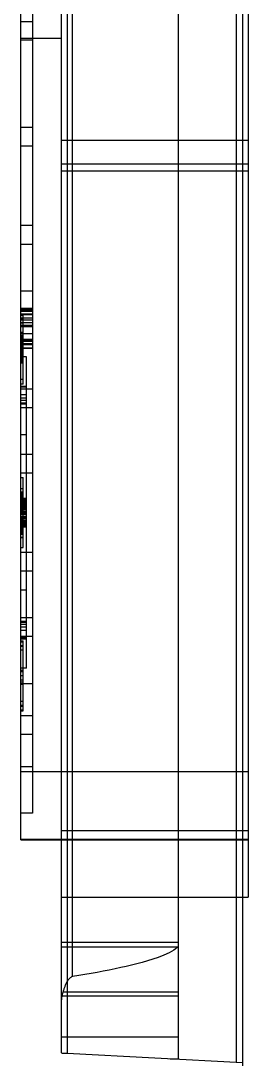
# Model space of a CAD drawing. Extents: x 0 to 233, y 0 to 414.
# Drawn here: x 4.5 to 23.9, y 235.8 to 324.2 of the extents above; entities that cross this region are included whole.
import ezdxf

# ---------------------------------------------------------------- set-up
doc = ezdxf.new("R2010")
doc.units = 0
doc.layers.add('-15N-THT. THIẾT BỊ ĐÓNG MỞ', color=40, linetype='CONTINUOUS')

# ---------------------------------------------------------------- blocks, each defined once
blk = doc.blocks.new('06 - N - SC VSD CHIẾU HÔNG ATV630U75~D11N4')
at = {"layer": '-15N-THT. THIẾT BỊ ĐÓNG MỞ'}
for p, q in [((-225.045, 29.348), (-225.045, 176.703)), ((-215.103, 176.181), (-215.103, 28.827)), ((-209.137, 174.332), (-209.137, 42.622)), ((-224.574, 172.748), (-224.574, 29.323)), ((-224.103, 35.85), (-224.103, 172.75)), ((-210.132, 28.566), (-210.132, 171.658)), ((-209.635, 171.658), (-209.635, -90.995)), ((-228.525, 47.534), (-228.525, 171.444)), ((-227.531, 169.192), (-227.531, 49.786)), ((-228.525, 117.194), (-227.531, 117.194)), ((-225.045, 115.753), (-228.525, 115.753)), ((-227.531, 115.604), (-228.525, 115.604)), ((-228.525, 115.604), (-228.525, 115.604)), ((-227.531, 115.604), (-227.531, 115.604)), ((-228.525, 108.197), (-227.531, 108.197)), ((-209.137, 107.065), (-225.045, 107.065)), ((-228.525, 106.606), (-227.531, 106.606)), ((-225.045, 105.078), (-209.137, 105.078)), ((-225.045, 105.078), (-209.137, 105.078)), ((-225.045, 104.484), (-209.137, 104.484)), ((-228.525, 99.845), (-227.531, 99.845)), ((-228.525, 98.254), (-227.531, 98.254)), ((-228.525, 94.278), (-227.531, 94.278)), ((-228.525, 92.786), (-227.531, 92.786)), ((-228.525, 92.687), (-227.531, 92.687)), ((-228.525, 92.523), (-227.531, 92.523)), ((-227.531, 92.522), (-228.525, 92.522)), ((-227.531, 92.289), (-228.525, 92.289)), ((-228.525, 92.289), (-228.326, 92.289)), ((-227.531, 92.225), (-228.525, 92.225)), ((-228.525, 92.196), (-228.326, 92.196)), ((-228.326, 86.324), (-228.326, 92.289)), ((-227.531, 91.928), (-228.525, 91.928)), ((-228.525, 91.892), (-228.326, 91.892)), ((-228.525, 91.792), (-227.531, 91.792)), ((-228.525, 91.572), (-227.531, 91.572)), ((-228.525, 91.538), (-228.326, 91.538)), ((-228.525, 91.351), (-227.531, 91.351)), ((-228.525, 91.339), (-228.326, 91.339)), ((-227.531, 91.273), (-228.525, 91.273)), ((-227.531, 91.196), (-228.525, 91.196)), ((-228.525, 90.742), (-228.326, 90.742)), ((-228.525, 90.623), (-227.531, 90.623)), ((-228.326, 90.45), (-228.525, 90.45)), ((-228.525, 90.45), (-228.326, 90.45)), ((-228.525, 90.45), (-228.326, 90.45)), ((-228.326, 90.438), (-228.525, 90.438)), ((-228.525, 90.412), (-228.525, 90.412)), ((-228.525, 90.412), (-228.326, 90.412)), ((-228.525, 90.412), (-228.326, 90.412)), ((-228.326, 90.398), (-228.525, 90.398)), ((-228.326, 90.382), (-228.525, 90.382)), ((-228.326, 90.372), (-228.525, 90.372)), ((-228.326, 90.37), (-228.525, 90.37)), ((-228.525, 90.363), (-228.326, 90.363)), ((-228.525, 90.345), (-228.326, 90.345)), ((-228.326, 90.34), (-228.525, 90.34)), ((-228.326, 90.292), (-228.525, 90.292)), ((-228.326, 90.261), (-228.525, 90.261)), ((-228.326, 90.237), (-228.525, 90.237)), ((-228.326, 90.412), (-228.326, 90.412)), ((-228.326, 90.151), (-228.525, 90.151)), ((-228.326, 90.137), (-228.525, 90.137)), ((-228.525, 90.132), (-228.326, 90.132)), ((-228.525, 90.126), (-228.326, 90.126)), ((-227.531, 90.121), (-228.525, 90.121)), ((-228.326, 90.108), (-228.525, 90.108)), ((-228.525, 90.102), (-227.531, 90.102)), ((-228.525, 90.088), (-228.326, 90.088)), ((-228.326, 90.083), (-228.525, 90.083)), ((-228.525, 90.071), (-228.326, 90.071)), ((-228.525, 90.06), (-228.525, 90.06)), ((-228.525, 90.06), (-228.326, 90.06)), ((-228.326, 90.054), (-228.525, 90.054)), ((-228.525, 90.048), (-228.326, 90.048)), ((-228.326, 90.027), (-228.525, 90.027)), ((-227.531, 90.025), (-228.525, 90.025)), ((-228.525, 90.005), (-228.326, 90.005)), ((-227.531, 89.974), (-228.525, 89.974)), ((-228.525, 89.967), (-227.531, 89.967)), ((-228.525, 89.921), (-228.326, 89.921)), ((-228.326, 89.901), (-228.525, 89.901)), ((-228.525, 89.875), (-228.326, 89.875)), ((-228.525, 89.863), (-228.326, 89.863)), ((-228.326, 89.857), (-228.525, 89.857)), ((-228.525, 89.821), (-228.326, 89.821)), ((-228.326, 89.77), (-228.525, 89.77)), ((-228.525, 89.769), (-228.326, 89.769)), ((-228.326, 89.755), (-228.525, 89.755)), ((-228.326, 89.754), (-228.525, 89.754)), ((-228.326, 89.746), (-228.525, 89.746)), ((-227.531, 89.737), (-228.525, 89.737)), ((-228.326, 89.728), (-228.525, 89.728)), ((-228.525, 89.723), (-228.326, 89.723)), ((-228.326, 89.689), (-228.525, 89.689)), ((-228.525, 89.689), (-228.326, 89.689)), ((-228.525, 89.689), (-228.326, 89.689)), ((-227.531, 89.679), (-228.525, 89.679)), ((-228.326, 89.661), (-228.525, 89.661)), ((-228.326, 89.631), (-228.525, 89.631)), ((-228.525, 89.613), (-228.326, 89.613)), ((-228.326, 89.606), (-228.525, 89.606)), ((-228.326, 89.571), (-228.525, 89.571)), ((-228.525, 89.571), (-228.326, 89.571)), ((-228.326, 89.548), (-228.525, 89.548)), ((-228.525, 89.508), (-228.525, 89.508)), ((-228.525, 89.508), (-228.326, 89.508)), ((-228.326, 89.494), (-228.525, 89.494)), ((-228.525, 89.461), (-228.326, 89.461)), ((-228.326, 89.449), (-228.525, 89.449)), ((-227.531, 89.391), (-228.525, 89.391)), ((-228.525, 89.381), (-227.531, 89.381)), ((-228.326, 89.338), (-228.525, 89.338)), ((-228.326, 90.06), (-228.326, 90.06)), ((-228.326, 89.508), (-228.326, 89.508)), ((-228.326, 89.319), (-228.525, 89.319)), ((-228.326, 89.287), (-228.525, 89.287)), ((-228.326, 89.284), (-228.525, 89.284)), ((-228.525, 89.269), (-228.326, 89.269)), ((-228.326, 89.212), (-228.525, 89.212)), ((-228.525, 89.165), (-228.326, 89.165)), ((-228.326, 89.155), (-228.525, 89.155)), ((-228.326, 89.125), (-228.525, 89.125)), ((-228.326, 89.077), (-228.525, 89.077)), ((-228.525, 89.071), (-228.326, 89.071)), ((-228.525, 89.071), (-228.326, 89.071)), ((-228.326, 89.015), (-228.525, 89.015)), ((-228.326, 89.014), (-228.525, 89.014)), ((-228.326, 88.987), (-228.525, 88.987)), ((-228.525, 88.987), (-228.326, 88.987)), ((-228.525, 88.987), (-228.326, 88.987)), ((-228.326, 88.97), (-228.525, 88.97)), ((-228.326, 88.968), (-228.525, 88.968)), ((-228.326, 88.941), (-228.525, 88.941)), ((-228.326, 88.927), (-228.525, 88.927)), ((-228.326, 88.873), (-228.525, 88.873)), ((-228.525, 88.871), (-228.326, 88.871)), ((-228.326, 88.838), (-228.525, 88.838)), ((-228.525, 88.832), (-228.326, 88.832)), ((-228.326, 88.804), (-228.525, 88.804)), ((-228.525, 88.789), (-228.326, 88.789)), ((-228.326, 88.786), (-228.525, 88.786)), ((-228.326, 88.687), (-228.525, 88.687)), ((-228.028, 88.649), (-228.525, 88.649)), ((-228.326, 88.64), (-228.525, 88.64)), ((-228.326, 88.625), (-228.525, 88.625)), ((-228.525, 88.583), (-228.326, 88.583)), ((-228.326, 88.572), (-228.525, 88.572)), ((-228.525, 88.553), (-228.326, 88.553)), ((-228.525, 88.525), (-228.326, 88.525)), ((-228.326, 88.505), (-228.525, 88.505)), ((-228.326, 88.491), (-228.525, 88.491)), ((-228.326, 88.487), (-228.525, 88.487)), ((-228.525, 88.487), (-228.326, 88.487)), ((-228.525, 88.475), (-228.326, 88.475)), ((-228.326, 88.471), (-228.525, 88.471)), ((-228.525, 88.459), (-228.326, 88.459)), ((-228.028, 62.126), (-228.028, 88.649)), ((-228.326, 88.452), (-228.525, 88.452)), ((-228.525, 88.442), (-228.326, 88.442)), ((-228.326, 88.395), (-228.525, 88.395)), ((-228.326, 88.343), (-228.525, 88.343)), ((-228.326, 88.263), (-228.525, 88.263)), ((-228.525, 88.251), (-228.326, 88.251)), ((-228.525, 88.229), (-228.326, 88.229)), ((-228.326, 88.217), (-228.525, 88.217)), ((-228.326, 88.212), (-228.525, 88.212)), ((-228.326, 88.2), (-228.525, 88.2)), ((-228.525, 88.163), (-228.525, 88.163)), ((-228.525, 88.163), (-228.326, 88.163)), ((-228.326, 88.159), (-228.525, 88.159)), ((-228.525, 88.125), (-228.326, 88.125)), ((-228.525, 88.125), (-228.326, 88.125)), ((-228.525, 88.125), (-228.326, 88.125)), ((-228.326, 88.163), (-228.326, 88.163)), ((-228.326, 86.722), (-228.525, 86.722)), ((-228.326, 86.324), (-228.525, 86.324)), ((-228.525, 86.144), (-228.028, 86.144)), ((-228.028, 86.057), (-228.525, 86.057)), ((-228.525, 85.926), (-227.531, 85.926)), ((-228.525, 85.424), (-228.028, 85.424)), ((-228.525, 85.143), (-228.028, 85.143)), ((-228.028, 84.932), (-228.525, 84.932)), ((-228.525, 84.721), (-228.028, 84.721)), ((-228.525, 84.634), (-228.028, 84.634)), ((-228.525, 84.335), (-227.531, 84.335)), ((-228.028, 82.01), (-228.525, 82.01)), ((-228.525, 80.359), (-227.531, 80.359)), ((-228.525, 78.768), (-227.531, 78.768)), ((-228.525, 78.37), (-228.326, 78.37)), ((-228.326, 72.405), (-228.326, 78.37)), ((-228.525, 77.437), (-228.326, 77.437)), ((-228.326, 77.103), (-228.525, 77.103)), ((-228.525, 77.103), (-228.326, 77.103)), ((-228.525, 77.103), (-228.326, 77.103)), ((-228.525, 77.103), (-228.326, 77.103)), ((-228.525, 77.103), (-228.326, 77.103)), ((-228.525, 77.103), (-228.326, 77.103)), ((-228.525, 77.103), (-228.326, 77.103)), ((-228.525, 77.103), (-228.326, 77.103)), ((-228.326, 77.083), (-228.525, 77.083)), ((-228.326, 77.067), (-228.525, 77.067)), ((-228.326, 77.061), (-228.525, 77.061)), ((-228.326, 77.06), (-228.525, 77.06)), ((-228.326, 77.045), (-228.525, 77.045)), ((-228.326, 77.035), (-228.525, 77.035)), ((-228.326, 77.034), (-228.525, 77.034)), ((-228.326, 77.028), (-228.525, 77.028)), ((-228.326, 76.971), (-228.525, 76.971)), ((-228.525, 76.959), (-228.326, 76.959)), ((-228.525, 76.958), (-228.326, 76.958)), ((-228.326, 76.94), (-228.525, 76.94)), ((-228.326, 76.939), (-228.525, 76.939)), ((-228.326, 76.914), (-228.525, 76.914)), ((-228.525, 76.914), (-228.326, 76.914)), ((-228.326, 76.905), (-228.525, 76.905)), ((-228.326, 76.89), (-228.525, 76.89)), ((-228.326, 76.887), (-228.525, 76.887)), ((-228.525, 76.881), (-228.326, 76.881)), ((-228.525, 76.879), (-228.326, 76.879)), ((-228.326, 76.871), (-228.525, 76.871)), ((-228.326, 76.865), (-228.525, 76.865)), ((-228.525, 76.852), (-228.326, 76.852)), ((-228.326, 76.818), (-228.525, 76.818)), ((-228.326, 76.809), (-228.525, 76.809)), ((-228.326, 76.802), (-228.525, 76.802)), ((-228.326, 76.748), (-228.525, 76.748)), ((-228.326, 76.747), (-228.525, 76.747)), ((-228.326, 76.74), (-228.525, 76.74)), ((-228.326, 76.722), (-228.525, 76.722)), ((-228.326, 76.678), (-228.525, 76.678)), ((-228.326, 76.675), (-228.525, 76.675)), ((-228.326, 76.666), (-228.525, 76.666)), ((-228.326, 76.644), (-228.525, 76.644)), ((-228.525, 76.644), (-228.326, 76.644)), ((-228.525, 76.644), (-228.326, 76.644)), ((-228.525, 76.6), (-228.028, 76.6)), ((-228.028, 76.581), (-228.525, 76.581)), ((-228.525, 76.581), (-228.028, 76.581)), ((-228.525, 76.581), (-228.028, 76.581)), ((-228.525, 76.581), (-228.028, 76.581)), ((-228.525, 76.581), (-228.028, 76.581)), ((-228.525, 76.581), (-228.028, 76.581)), ((-228.028, 76.547), (-228.525, 76.547)), ((-228.028, 76.52), (-228.525, 76.52)), ((-228.525, 76.512), (-228.028, 76.512)), ((-228.028, 76.509), (-228.525, 76.509)), ((-228.326, 76.499), (-228.525, 76.499)), ((-228.326, 76.498), (-228.525, 76.498)), ((-228.028, 76.496), (-228.525, 76.496)), ((-228.326, 76.494), (-228.525, 76.494)), ((-228.525, 76.486), (-228.326, 76.486)), ((-228.525, 76.443), (-228.028, 76.443)), ((-228.525, 76.432), (-228.028, 76.432)), ((-228.326, 76.383), (-228.525, 76.383)), ((-228.525, 76.383), (-228.326, 76.383)), ((-228.525, 76.383), (-228.326, 76.383)), ((-228.028, 76.374), (-228.525, 76.374)), ((-228.525, 76.368), (-228.326, 76.368)), ((-228.525, 76.368), (-228.525, 76.368)), ((-228.326, 76.354), (-228.525, 76.354)), ((-228.326, 76.353), (-228.525, 76.353)), ((-228.525, 76.343), (-228.326, 76.343)), ((-228.326, 76.33), (-228.525, 76.33)), ((-228.326, 76.318), (-228.525, 76.318)), ((-228.028, 76.301), (-228.525, 76.301)), ((-228.525, 76.293), (-228.028, 76.293)), ((-228.326, 76.28), (-228.525, 76.28)), ((-228.326, 76.279), (-228.525, 76.279)), ((-228.326, 76.265), (-228.525, 76.265)), ((-228.326, 76.258), (-228.525, 76.258)), ((-228.028, 76.255), (-228.525, 76.255)), ((-228.326, 76.254), (-228.525, 76.254)), ((-228.326, 76.25), (-228.525, 76.25)), ((-228.525, 76.22), (-228.326, 76.22)), ((-228.326, 76.217), (-228.525, 76.217)), ((-228.028, 76.203), (-228.525, 76.203)), ((-228.525, 76.203), (-228.028, 76.203)), ((-228.525, 76.19), (-228.525, 76.19)), ((-228.525, 76.19), (-228.326, 76.19)), ((-228.326, 76.184), (-228.525, 76.184)), ((-228.326, 76.183), (-228.525, 76.183)), ((-228.525, 76.168), (-228.028, 76.168)), ((-228.326, 76.158), (-228.525, 76.158)), ((-228.028, 76.149), (-228.525, 76.149)), ((-228.326, 76.129), (-228.525, 76.129)), ((-228.525, 76.124), (-228.326, 76.124)), ((-228.326, 76.123), (-228.525, 76.123)), ((-228.525, 76.118), (-228.326, 76.118)), ((-228.525, 76.105), (-228.525, 76.105)), ((-228.326, 76.105), (-228.525, 76.105)), ((-228.028, 76.105), (-228.525, 76.105)), ((-228.525, 76.105), (-228.326, 76.105)), ((-228.028, 76.091), (-228.525, 76.091)), ((-228.326, 76.078), (-228.525, 76.078)), ((-228.525, 76.078), (-228.326, 76.078)), ((-228.326, 76.077), (-228.525, 76.077)), ((-228.326, 76.368), (-228.326, 76.368)), ((-228.326, 76.19), (-228.326, 76.19)), ((-228.326, 76.105), (-228.326, 76.105)), ((-228.326, 76.06), (-228.525, 76.06)), ((-228.326, 76.059), (-228.525, 76.059)), ((-228.326, 76.058), (-228.525, 76.058)), ((-228.525, 76.055), (-228.326, 76.055)), ((-228.326, 76.046), (-228.525, 76.046)), ((-228.525, 76.042), (-228.326, 76.042)), ((-228.525, 76.039), (-228.326, 76.039)), ((-228.326, 76.031), (-228.525, 76.031)), ((-228.028, 76.011), (-228.525, 76.011)), ((-228.326, 76.006), (-228.525, 76.006)), ((-228.326, 75.998), (-228.525, 75.998)), ((-228.326, 75.997), (-228.525, 75.997)), ((-228.028, 75.993), (-228.525, 75.993)), ((-228.326, 75.979), (-228.525, 75.979)), ((-228.326, 75.962), (-228.525, 75.962)), ((-228.525, 75.944), (-228.326, 75.944)), ((-228.326, 75.936), (-228.525, 75.936)), ((-228.326, 75.934), (-228.525, 75.934)), ((-228.326, 75.933), (-228.525, 75.933)), ((-228.326, 75.929), (-228.525, 75.929)), ((-228.326, 75.926), (-228.525, 75.926)), ((-228.326, 75.923), (-228.525, 75.923)), ((-228.326, 75.922), (-228.525, 75.922)), ((-228.326, 75.922), (-228.525, 75.922)), ((-228.326, 75.92), (-228.525, 75.92)), ((-228.525, 75.91), (-228.525, 75.91)), ((-228.326, 75.91), (-228.525, 75.91)), ((-228.525, 75.909), (-228.326, 75.909)), ((-228.326, 75.907), (-228.525, 75.907)), ((-228.326, 75.9), (-228.525, 75.9)), ((-228.326, 75.889), (-228.525, 75.889)), ((-228.525, 75.889), (-228.326, 75.889)), ((-228.525, 75.889), (-228.326, 75.889)), ((-228.525, 75.889), (-228.326, 75.889)), ((-228.525, 75.889), (-228.326, 75.889)), ((-228.525, 75.889), (-228.326, 75.889)), ((-228.525, 75.889), (-228.326, 75.889)), ((-228.525, 75.889), (-228.326, 75.889)), ((-228.028, 75.87), (-228.525, 75.87)), ((-228.326, 75.82), (-228.525, 75.82)), ((-228.028, 75.82), (-228.525, 75.82)), ((-228.525, 75.775), (-228.326, 75.775)), ((-228.326, 75.762), (-228.525, 75.762)), ((-228.028, 75.731), (-228.525, 75.731)), ((-228.326, 75.684), (-228.525, 75.684)), ((-228.326, 75.675), (-228.525, 75.675)), ((-228.525, 75.641), (-228.326, 75.641)), ((-228.525, 75.62), (-228.028, 75.62)), ((-228.326, 75.608), (-228.525, 75.608)), ((-228.028, 75.598), (-228.525, 75.598)), ((-228.525, 75.562), (-228.525, 75.562)), ((-228.525, 75.562), (-228.326, 75.562)), ((-228.326, 75.531), (-228.525, 75.531)), ((-228.525, 75.509), (-228.326, 75.509)), ((-228.525, 75.47), (-228.028, 75.47)), ((-228.525, 75.388), (-228.028, 75.388)), ((-228.028, 75.374), (-228.525, 75.374)), ((-228.525, 75.371), (-228.028, 75.371)), ((-228.525, 75.302), (-228.028, 75.302)), ((-228.525, 75.214), (-228.525, 75.214)), ((-228.326, 75.214), (-228.525, 75.214)), ((-228.326, 75.91), (-228.326, 75.91)), ((-228.326, 75.562), (-228.326, 75.562)), ((-228.326, 75.214), (-228.326, 75.214)), ((-228.028, 75.177), (-228.525, 75.177)), ((-228.028, 75.012), (-228.525, 75.012)), ((-228.525, 74.929), (-228.028, 74.929)), ((-228.525, 74.905), (-228.028, 74.905)), ((-228.028, 74.883), (-228.525, 74.883)), ((-228.028, 74.876), (-228.525, 74.876)), ((-228.326, 74.766), (-228.525, 74.766)), ((-228.525, 74.766), (-228.326, 74.766)), ((-228.525, 74.766), (-228.326, 74.766)), ((-228.525, 74.746), (-228.525, 74.746)), ((-228.525, 74.746), (-228.326, 74.746)), ((-228.525, 74.746), (-228.326, 74.746)), ((-228.525, 74.746), (-228.326, 74.746)), ((-228.525, 74.746), (-228.326, 74.746)), ((-228.525, 74.746), (-228.326, 74.746)), ((-228.525, 74.746), (-228.326, 74.746)), ((-228.525, 74.746), (-228.326, 74.746)), ((-228.525, 74.746), (-228.326, 74.746)), ((-228.525, 74.746), (-228.326, 74.746)), ((-228.525, 74.746), (-228.326, 74.746)), ((-228.028, 74.743), (-228.525, 74.743)), ((-228.326, 74.739), (-228.525, 74.739)), ((-228.326, 74.734), (-228.525, 74.734)), ((-228.326, 74.731), (-228.525, 74.731)), ((-228.326, 74.724), (-228.525, 74.724)), ((-228.326, 74.721), (-228.525, 74.721)), ((-228.326, 74.72), (-228.525, 74.72)), ((-228.525, 74.719), (-228.326, 74.719)), ((-228.326, 74.719), (-228.525, 74.719)), ((-228.326, 74.719), (-228.525, 74.719)), ((-228.525, 74.712), (-228.326, 74.712)), ((-228.326, 74.712), (-228.525, 74.712)), ((-228.326, 74.692), (-228.525, 74.692)), ((-228.326, 74.691), (-228.525, 74.691)), ((-228.525, 74.685), (-228.028, 74.685)), ((-228.326, 74.684), (-228.525, 74.684)), ((-228.525, 74.667), (-228.028, 74.667)), ((-228.326, 74.655), (-228.525, 74.655)), ((-228.326, 74.648), (-228.525, 74.648)), ((-228.326, 74.645), (-228.525, 74.645)), ((-228.028, 74.623), (-228.525, 74.623)), ((-228.525, 74.616), (-228.326, 74.616)), ((-228.326, 74.603), (-228.525, 74.603)), ((-228.525, 74.601), (-228.326, 74.601)), ((-228.525, 74.589), (-228.326, 74.589)), ((-228.326, 74.588), (-228.525, 74.588)), ((-228.028, 74.585), (-228.525, 74.585)), ((-228.326, 74.577), (-228.525, 74.577)), ((-228.326, 74.577), (-228.525, 74.577)), ((-228.525, 74.577), (-228.326, 74.577)), ((-228.326, 74.576), (-228.525, 74.576)), ((-228.525, 74.568), (-228.326, 74.568)), ((-228.525, 74.568), (-228.525, 74.568)), ((-228.525, 74.563), (-228.525, 74.563)), ((-228.525, 74.563), (-228.326, 74.563)), ((-228.525, 74.563), (-228.326, 74.563)), ((-228.525, 74.55), (-228.525, 74.55)), ((-228.525, 74.55), (-228.326, 74.55)), ((-228.326, 74.55), (-228.525, 74.55)), ((-228.525, 74.55), (-228.326, 74.55)), ((-228.525, 74.55), (-228.326, 74.55)), ((-228.028, 74.548), (-228.525, 74.548)), ((-228.326, 74.545), (-228.525, 74.545)), ((-228.028, 74.532), (-228.525, 74.532)), ((-228.525, 74.532), (-228.028, 74.532)), ((-228.326, 74.529), (-228.525, 74.529)), ((-228.525, 74.497), (-228.326, 74.497)), ((-228.326, 74.494), (-228.525, 74.494)), ((-228.028, 74.493), (-228.525, 74.493)), ((-228.028, 74.492), (-228.525, 74.492)), ((-228.028, 74.491), (-228.525, 74.491)), ((-228.326, 74.481), (-228.525, 74.481)), ((-228.028, 74.474), (-228.525, 74.474)), ((-228.326, 74.472), (-228.525, 74.472)), ((-228.525, 74.444), (-228.028, 74.444)), ((-228.525, 74.438), (-228.028, 74.438)), ((-228.326, 74.424), (-228.525, 74.424)), ((-228.326, 74.411), (-228.525, 74.411)), ((-228.326, 74.408), (-228.525, 74.408)), ((-228.326, 74.386), (-228.525, 74.386)), ((-228.028, 74.377), (-228.525, 74.377)), ((-228.028, 74.348), (-228.525, 74.348)), ((-228.326, 74.341), (-228.525, 74.341)), ((-228.326, 74.31), (-228.525, 74.31)), ((-228.028, 74.309), (-228.525, 74.309)), ((-228.326, 74.746), (-228.326, 74.746)), ((-228.326, 74.568), (-228.326, 74.568)), ((-228.326, 74.563), (-228.326, 74.563)), ((-228.326, 74.55), (-228.326, 74.55)), ((-228.525, 74.275), (-228.525, 74.275)), ((-228.525, 74.275), (-228.326, 74.275)), ((-228.525, 74.275), (-228.326, 74.275)), ((-228.028, 74.273), (-228.525, 74.273)), ((-228.525, 74.263), (-228.028, 74.263)), ((-228.326, 74.26), (-228.525, 74.26)), ((-228.326, 74.25), (-228.525, 74.25)), ((-228.326, 74.245), (-228.525, 74.245)), ((-228.525, 74.245), (-228.525, 74.245)), ((-228.525, 74.245), (-228.326, 74.245)), ((-228.028, 74.243), (-228.525, 74.243)), ((-228.028, 74.241), (-228.525, 74.241)), ((-228.525, 74.225), (-228.028, 74.225)), ((-228.525, 74.214), (-228.326, 74.214)), ((-228.028, 74.212), (-228.525, 74.212)), ((-228.028, 74.197), (-228.525, 74.197)), ((-228.326, 74.186), (-228.525, 74.186)), ((-228.028, 74.186), (-228.525, 74.186)), ((-228.525, 74.175), (-228.028, 74.175)), ((-228.326, 74.163), (-228.525, 74.163)), ((-228.326, 74.161), (-228.525, 74.161)), ((-228.028, 74.154), (-228.525, 74.154)), ((-228.525, 74.154), (-228.028, 74.154)), ((-228.525, 74.154), (-228.028, 74.154)), ((-228.525, 74.154), (-228.028, 74.154)), ((-228.525, 74.154), (-228.028, 74.154)), ((-228.525, 74.154), (-228.028, 74.154)), ((-228.326, 74.12), (-228.525, 74.12)), ((-228.525, 74.103), (-228.326, 74.103)), ((-228.525, 74.096), (-228.525, 74.096)), ((-228.326, 74.096), (-228.525, 74.096)), ((-228.525, 74.095), (-228.326, 74.095)), ((-228.525, 74.075), (-228.525, 74.075)), ((-228.326, 74.075), (-228.525, 74.075)), ((-228.525, 74.075), (-228.326, 74.075)), ((-228.326, 74.058), (-228.525, 74.058)), ((-228.326, 74.003), (-228.525, 74.003)), ((-228.326, 73.996), (-228.525, 73.996)), ((-228.326, 73.982), (-228.525, 73.982)), ((-228.525, 73.974), (-228.326, 73.974)), ((-228.326, 73.949), (-228.525, 73.949)), ((-228.525, 73.947), (-228.326, 73.947)), ((-228.326, 73.928), (-228.525, 73.928)), ((-228.326, 73.917), (-228.525, 73.917)), ((-228.326, 73.914), (-228.525, 73.914)), ((-228.326, 73.875), (-228.525, 73.875)), ((-228.326, 73.864), (-228.525, 73.864)), ((-228.525, 73.863), (-228.326, 73.863)), ((-228.326, 73.848), (-228.525, 73.848)), ((-228.525, 73.83), (-228.326, 73.83)), ((-228.326, 73.8), (-228.525, 73.8)), ((-228.326, 73.796), (-228.525, 73.796)), ((-228.326, 73.788), (-228.525, 73.788)), ((-228.326, 73.768), (-228.525, 73.768)), ((-228.525, 73.762), (-228.525, 73.762)), ((-228.525, 73.762), (-228.326, 73.762)), ((-228.525, 73.762), (-228.326, 73.762)), ((-228.525, 73.75), (-228.326, 73.75)), ((-228.326, 73.742), (-228.525, 73.742)), ((-228.525, 73.742), (-228.326, 73.742)), ((-228.326, 73.736), (-228.525, 73.736)), ((-228.326, 73.73), (-228.525, 73.73)), ((-228.326, 73.722), (-228.525, 73.722)), ((-228.326, 73.721), (-228.525, 73.721)), ((-228.525, 73.719), (-228.326, 73.719)), ((-228.326, 73.71), (-228.525, 73.71)), ((-228.525, 73.704), (-228.326, 73.704)), ((-228.326, 73.698), (-228.525, 73.698)), ((-228.525, 73.697), (-228.326, 73.697)), ((-228.326, 73.688), (-228.525, 73.688)), ((-228.326, 73.679), (-228.525, 73.679)), ((-228.326, 73.667), (-228.525, 73.667)), ((-228.525, 73.663), (-228.326, 73.663)), ((-228.326, 73.648), (-228.525, 73.648)), ((-228.326, 73.643), (-228.525, 73.643)), ((-228.326, 73.62), (-228.525, 73.62)), ((-228.326, 73.617), (-228.525, 73.617)), ((-228.525, 73.607), (-228.326, 73.607)), ((-228.326, 73.602), (-228.525, 73.602)), ((-228.326, 73.599), (-228.525, 73.599)), ((-228.326, 73.597), (-228.525, 73.597)), ((-228.326, 73.596), (-228.525, 73.596)), ((-228.326, 73.59), (-228.525, 73.59)), ((-228.525, 73.589), (-228.326, 73.589)), ((-228.326, 73.589), (-228.525, 73.589)), ((-228.326, 73.589), (-228.525, 73.589)), ((-228.326, 73.587), (-228.525, 73.587)), ((-228.326, 73.587), (-228.525, 73.587)), ((-228.326, 73.586), (-228.525, 73.586)), ((-228.326, 73.581), (-228.525, 73.581)), ((-228.525, 73.573), (-228.525, 73.573)), ((-228.326, 73.573), (-228.525, 73.573)), ((-228.525, 73.573), (-228.326, 73.573)), ((-228.326, 73.572), (-228.525, 73.572)), ((-228.326, 73.571), (-228.525, 73.571)), ((-228.326, 73.567), (-228.525, 73.567)), ((-228.326, 73.561), (-228.525, 73.561)), ((-228.326, 73.553), (-228.525, 73.553)), ((-228.525, 73.553), (-228.326, 73.553)), ((-228.525, 73.553), (-228.326, 73.553)), ((-228.525, 73.553), (-228.326, 73.553)), ((-228.525, 73.553), (-228.326, 73.553)), ((-228.525, 73.553), (-228.326, 73.553)), ((-228.525, 73.553), (-228.326, 73.553)), ((-228.525, 73.553), (-228.326, 73.553)), ((-228.525, 73.553), (-228.326, 73.553)), ((-228.525, 73.553), (-228.326, 73.553)), ((-228.525, 73.553), (-228.326, 73.553)), ((-228.525, 73.553), (-228.326, 73.553)), ((-228.525, 73.553), (-228.326, 73.553)), ((-228.326, 74.275), (-228.326, 74.275)), ((-228.326, 74.245), (-228.326, 74.245)), ((-228.326, 74.096), (-228.326, 74.096)), ((-228.326, 74.075), (-228.326, 74.075)), ((-228.326, 73.762), (-228.326, 73.762)), ((-228.326, 73.573), (-228.326, 73.573)), ((-228.326, 73.265), (-228.525, 73.265)), ((-228.525, 73.263), (-228.326, 73.263)), ((-228.525, 72.405), (-228.326, 72.405)), ((-228.525, 72.007), (-227.531, 72.007)), ((-228.525, 70.416), (-227.531, 70.416)), ((-228.028, 68.765), (-228.525, 68.765)), ((-228.525, 66.44), (-227.531, 66.44)), ((-228.525, 66.141), (-228.028, 66.141)), ((-228.525, 66.054), (-228.028, 66.054)), ((-228.028, 65.843), (-228.525, 65.843)), ((-228.525, 65.632), (-228.028, 65.632)), ((-228.525, 65.351), (-228.028, 65.351)), ((-228.525, 64.849), (-227.531, 64.849)), ((-228.028, 64.718), (-228.525, 64.718)), ((-228.525, 64.631), (-228.028, 64.631)), ((-228.525, 64.451), (-228.525, 64.451)), ((-228.525, 64.451), (-228.326, 64.451)), ((-228.525, 64.451), (-228.326, 64.451)), ((-228.326, 64.349), (-228.525, 64.349)), ((-228.525, 64.053), (-228.525, 64.053)), ((-228.525, 64.053), (-228.326, 64.053)), ((-228.525, 64.002), (-228.326, 64.002)), ((-228.326, 64.451), (-228.326, 64.451)), ((-228.326, 58.486), (-228.326, 64.451)), ((-228.326, 64.053), (-228.326, 64.053)), ((-228.326, 63.656), (-228.525, 63.656)), ((-228.525, 62.161), (-228.326, 62.161)), ((-228.028, 62.126), (-228.525, 62.126)), ((-228.525, 61.962), (-228.326, 61.962)), ((-228.326, 61.815), (-228.525, 61.815)), ((-228.326, 61.468), (-228.525, 61.468)), ((-228.525, 61.122), (-228.326, 61.122)), ((-228.525, 60.975), (-228.326, 60.975)), ((-227.531, 60.802), (-228.525, 60.802)), ((-228.525, 60.776), (-228.326, 60.776)), ((-228.326, 59.281), (-228.525, 59.281)), ((-228.326, 58.935), (-228.525, 58.935)), ((-228.525, 58.884), (-228.525, 58.884)), ((-228.525, 58.884), (-228.326, 58.884)), ((-228.525, 58.588), (-228.326, 58.588)), ((-228.525, 58.486), (-228.525, 58.486)), ((-228.326, 58.486), (-228.525, 58.486)), ((-228.525, 58.486), (-228.326, 58.486)), ((-228.326, 58.884), (-228.326, 58.884)), ((-228.326, 58.486), (-228.326, 58.486)), ((-228.525, 58.088), (-227.531, 58.088)), ((-228.525, 56.497), (-227.531, 56.497)), ((-228.525, 53.763), (-227.531, 53.763)), ((-209.137, 53.302), (-228.525, 53.302)), ((-228.525, 49.786), (-228.525, 49.786)), ((-227.531, 49.786), (-228.525, 49.786)), ((-227.531, 49.786), (-227.531, 49.786)), ((-225.045, 48.296), (-209.137, 48.296)), ((-209.137, 47.534), (-228.525, 47.534)), ((-228.525, 47.503), (-228.525, 47.534)), ((-209.137, 47.534), (-228.525, 47.534)), ((-228.525, 47.503), (-209.137, 47.503)), ((-225.045, 42.622), (-225.045, 42.622)), ((-225.045, 42.622), (-209.137, 42.622)), ((-225.045, 42.622), (-209.137, 42.622)), ((-209.137, 42.622), (-209.137, 42.622)), ((-225.045, 38.792), (-215.103, 38.792)), ((-225.045, 38.383), (-215.103, 38.383)), ((-215.465, 38.103), (-215.888, 37.869)), ((-215.103, 38.379), (-215.465, 38.103)), ((-217.734, 37.191), (-218.187, 37.062)), ((-217.273, 37.332), (-217.734, 37.191)), ((-216.807, 37.49), (-217.273, 37.332)), ((-216.341, 37.667), (-216.807, 37.49)), ((-215.888, 37.869), (-216.341, 37.667)), ((-221.489, 36.312), (-222.009, 36.214)), ((-220.976, 36.413), (-221.489, 36.312)), ((-220.479, 36.516), (-220.976, 36.413)), ((-219.999, 36.619), (-220.479, 36.516)), ((-219.535, 36.724), (-219.999, 36.619)), ((-219.082, 36.832), (-219.535, 36.724)), ((-218.635, 36.944), (-219.082, 36.832)), ((-218.187, 37.062), (-218.635, 36.944)), ((-224.585, 35.405), (-224.618, 35.347)), ((-224.55, 35.464), (-224.585, 35.405)), ((-224.512, 35.521), (-224.55, 35.464)), ((-224.471, 35.578), (-224.512, 35.521)), ((-224.427, 35.633), (-224.471, 35.578)), ((-224.378, 35.687), (-224.427, 35.633)), ((-224.324, 35.738), (-224.378, 35.687)), ((-224.262, 35.785), (-224.324, 35.738)), ((-224.189, 35.825), (-224.262, 35.785)), ((-224.103, 35.85), (-224.189, 35.825)), ((-223.578, 35.937), (-224.103, 35.85)), ((-223.054, 36.026), (-223.578, 35.937)), ((-222.531, 36.119), (-223.054, 36.026)), ((-222.009, 36.214), (-222.531, 36.119)), ((-224.951, 34.433), (-224.919, 34.564)), ((-224.902, 34.625), (-224.919, 34.564)), ((-224.919, 34.564), (-215.103, 34.564)), ((-224.885, 34.686), (-224.902, 34.625)), ((-224.866, 34.747), (-224.885, 34.686)), ((-224.847, 34.808), (-224.866, 34.747)), ((-224.826, 34.869), (-224.847, 34.808)), ((-224.804, 34.929), (-224.826, 34.869)), ((-224.782, 34.989), (-224.804, 34.929)), ((-224.758, 35.049), (-224.782, 34.989)), ((-224.733, 35.109), (-224.758, 35.049)), ((-224.706, 35.169), (-224.733, 35.109)), ((-224.678, 35.229), (-224.706, 35.169)), ((-224.649, 35.288), (-224.678, 35.229)), ((-224.618, 35.347), (-224.649, 35.288)), ((-225.045, 34.222), (-215.103, 34.222)), ((-225.045, 33.658), (-225.042, 33.785)), ((-225.042, 33.785), (-225.034, 33.913)), ((-225.034, 33.913), (-225.021, 34.042)), ((-225.021, 34.042), (-225.002, 34.172)), ((-225.002, 34.172), (-224.979, 34.302)), ((-224.979, 34.302), (-224.951, 34.433)), ((-225.045, 30.727), (-215.103, 30.727)), ((-225.045, 29.348), (-225.043, 29.347)), ((-225.045, 29.348), (-225.045, 29.348)), ((-225.043, 29.347), (-225.039, 29.347)), ((-225.039, 29.347), (-225.031, 29.347)), ((-225.031, 29.347), (-225.02, 29.346)), ((-225.02, 29.346), (-225.006, 29.346)), ((-225.006, 29.346), (-224.989, 29.345)), ((-224.989, 29.345), (-224.969, 29.344)), ((-224.969, 29.344), (-224.947, 29.342)), ((-224.947, 29.342), (-224.922, 29.341)), ((-224.922, 29.341), (-224.894, 29.34)), ((-224.894, 29.34), (-224.865, 29.338)), ((-224.865, 29.338), (-224.833, 29.336)), ((-224.833, 29.336), (-224.8, 29.335)), ((-224.8, 29.335), (-224.765, 29.333)), ((-224.765, 29.333), (-224.728, 29.331)), ((-224.728, 29.331), (-224.691, 29.329)), ((-224.691, 29.329), (-224.653, 29.327)), ((-224.653, 29.327), (-224.613, 29.325)), ((-224.613, 29.325), (-224.574, 29.323)), ((-224.574, 29.323), (-209.635, 28.54)), ((-215.799, 28.863), (-215.799, 28.863)), ((-215.799, 28.863), (-215.103, 28.863)), ((-215.103, 28.863), (-215.103, 28.863)), ((-215.103, 28.827), (-215.103, 28.827))]:
    blk.add_line(p, q, dxfattribs=at)

msp = doc.modelspace()

# ---------------------------------------------------------------- block references
msp.add_blockref('06 - N - SC VSD CHIẾU HÔNG ATV630U75~D11N4', (233, 206.951))

doc.saveas('drawing.dxf')
